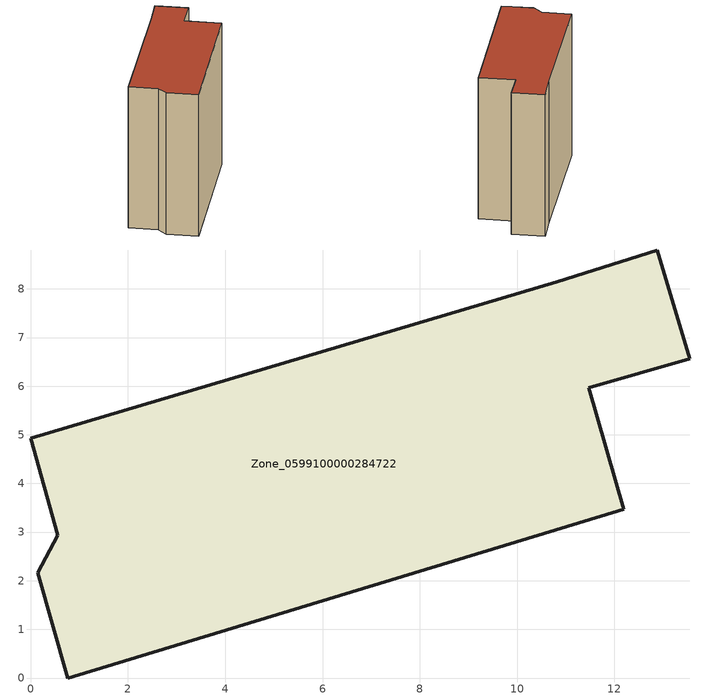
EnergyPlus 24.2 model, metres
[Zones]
Zone_0599100000284722
 floor ground (C_G): 12.19,3.47 0.76,0 0.14,2.16 0.55,2.94 0,4.93 10.82,8.15 12.88,8.8 13.55,6.56 11.47,5.97 z0
 wall outside (C_F): 13.55,6.56 12.88,8.8 10.82,8.15 0,4.93 0.55,2.94 0.14,2.16 0.76,0 12.19,3.47 11.47,5.97 13.55,6.56 z0:10.62
 roof outside (C_R): 12.19,3.47 11.47,5.97 13.55,6.56 12.88,8.8 10.82,8.15 0,4.93 0.55,2.94 0.14,2.16 0.76,0 z10.62
[BUILDING]
Pand.0599100000284722: North Axis=0; Terrain=City; Loads Convergence Tolerance Value=0.04; Temperature Convergence Tolerance Value=0.4; Solar Distribution=FullExterior; Maximum Number of Warmup Days=25; Minimum Number of Warmup Days=1
[Site:Location]
Rotterdam.The.Hague.AP_ZH_NLD Design_Conditions: Latitude=51.96; Longitude=4.45; Time Zone=1; Elevation=-4.5
[SITE:GROUNDTEMPERATURE:BUILDINGSURFACE]
18, 18, 18, 18, 18, 18, 18, 18, 18, 18, 18, 18
[MATERIAL] Thermal Absorptance=0.9; Solar Absorptance=0.7; Visible Absorptance=0.7
Name | Roughness | Thickness | Conductivity | Density | Specific Heat
G.TI.1946 | MediumSmooth | 0.15 | 1 | 540 | 1210
F.TI.1946 | Rough | 0.3 | 0.857143 | 1920 | 840
R.TI.1946 | MediumRough | 0.2 | 0.1 | 1500 | 1000
[CONSTRUCTION]
C_G: G.TI.1946
C_F: F.TI.1946
C_R: R.TI.1946
[ZONE]
Zone_0599100000284722: Type=1; Multiplier=1; Ceiling Height=Autocalculate; Volume=Autocalculate; Floor Area=autocalculate; Part of Total Floor Area=Yes
[ZONEINFILTRATION:DESIGNFLOWRATE]
Infil_Zone_0599100000284722: Zone or ZoneList or Space or SpaceList=Zone_0599100000284722; Schedule=AlwaysOn; Design Flow Rate Calculation Method=Flow/Area; Flow Rate per Floor Area=0.003; Constant Term Coefficient=1; Temperature Term Coefficient=0; Velocity Term Coefficient=0; Velocity Squared Term Coefficient=0
[HVACTEMPLATE:ZONE:IDEALLOADSAIRSYSTEM]
Zone_0599100000284722: Maximum Heating Supply Air Temperature=50; Minimum Cooling Supply Air Temperature=13; Maximum Heating Supply Air Humidity Ratio=0.0156; Minimum Cooling Supply Air Humidity Ratio=0.0077; Heating Limit=NoLimit; Cooling Limit=NoLimit; Dehumidification Control Type=ConstantSensibleHeatRatio; Cooling Sensible Heat Ratio=0.7; Dehumidification Setpoint=60; Humidification Control Type=None; Humidification Setpoint=30; Outdoor Air Method=None; Outdoor Air Flow Rate per Person=0.00944; Outdoor Air Flow Rate per Zone Floor Area=0; Outdoor Air Flow Rate per Zone=0; Demand Controlled Ventilation Type=None; Outdoor Air Economizer Type=NoEconomizer; Heat Recovery Type=None; Sensible Heat Recovery Effectiveness=0.7; Latent Heat Recovery Effectiveness=0.65
[ZONECONTROL:THERMOSTAT]
ThermostatControl_Zone_0599100000284722: Zone or ZoneList=Zone_0599100000284722; Control Type Schedule=DualSetpointControlType; Control 1=Thermostat_Zone_0599100000284722; Temperature Difference Between Cutout And Setpoint=0
[THERMOSTATSETPOINT:DUALSETPOINT]
Thermostat_Zone_0599100000284722: Heating Setpoint Temperature Schedule=HeatingSetpoint_Zone_0599100000284722; Cooling Setpoint Temperature Schedule=CoolingSetpoint_Zone_0599100000284722
[SCHEDULE:COMPACT]
HeatingSetpoint_Zone_0599100000284722: Through: 12/31, For: AllDays, Until: 24:00, 21
CoolingSetpoint_Zone_0599100000284722: Through: 12/31, For: AllDays, Until: 24:00, 24
DualSetpointControlType: Through: 12/31, For: AllDays, Until: 24:00, 4
AlwaysOn: Through: 12/31, For: AllDays, Until: 24:00, 1
